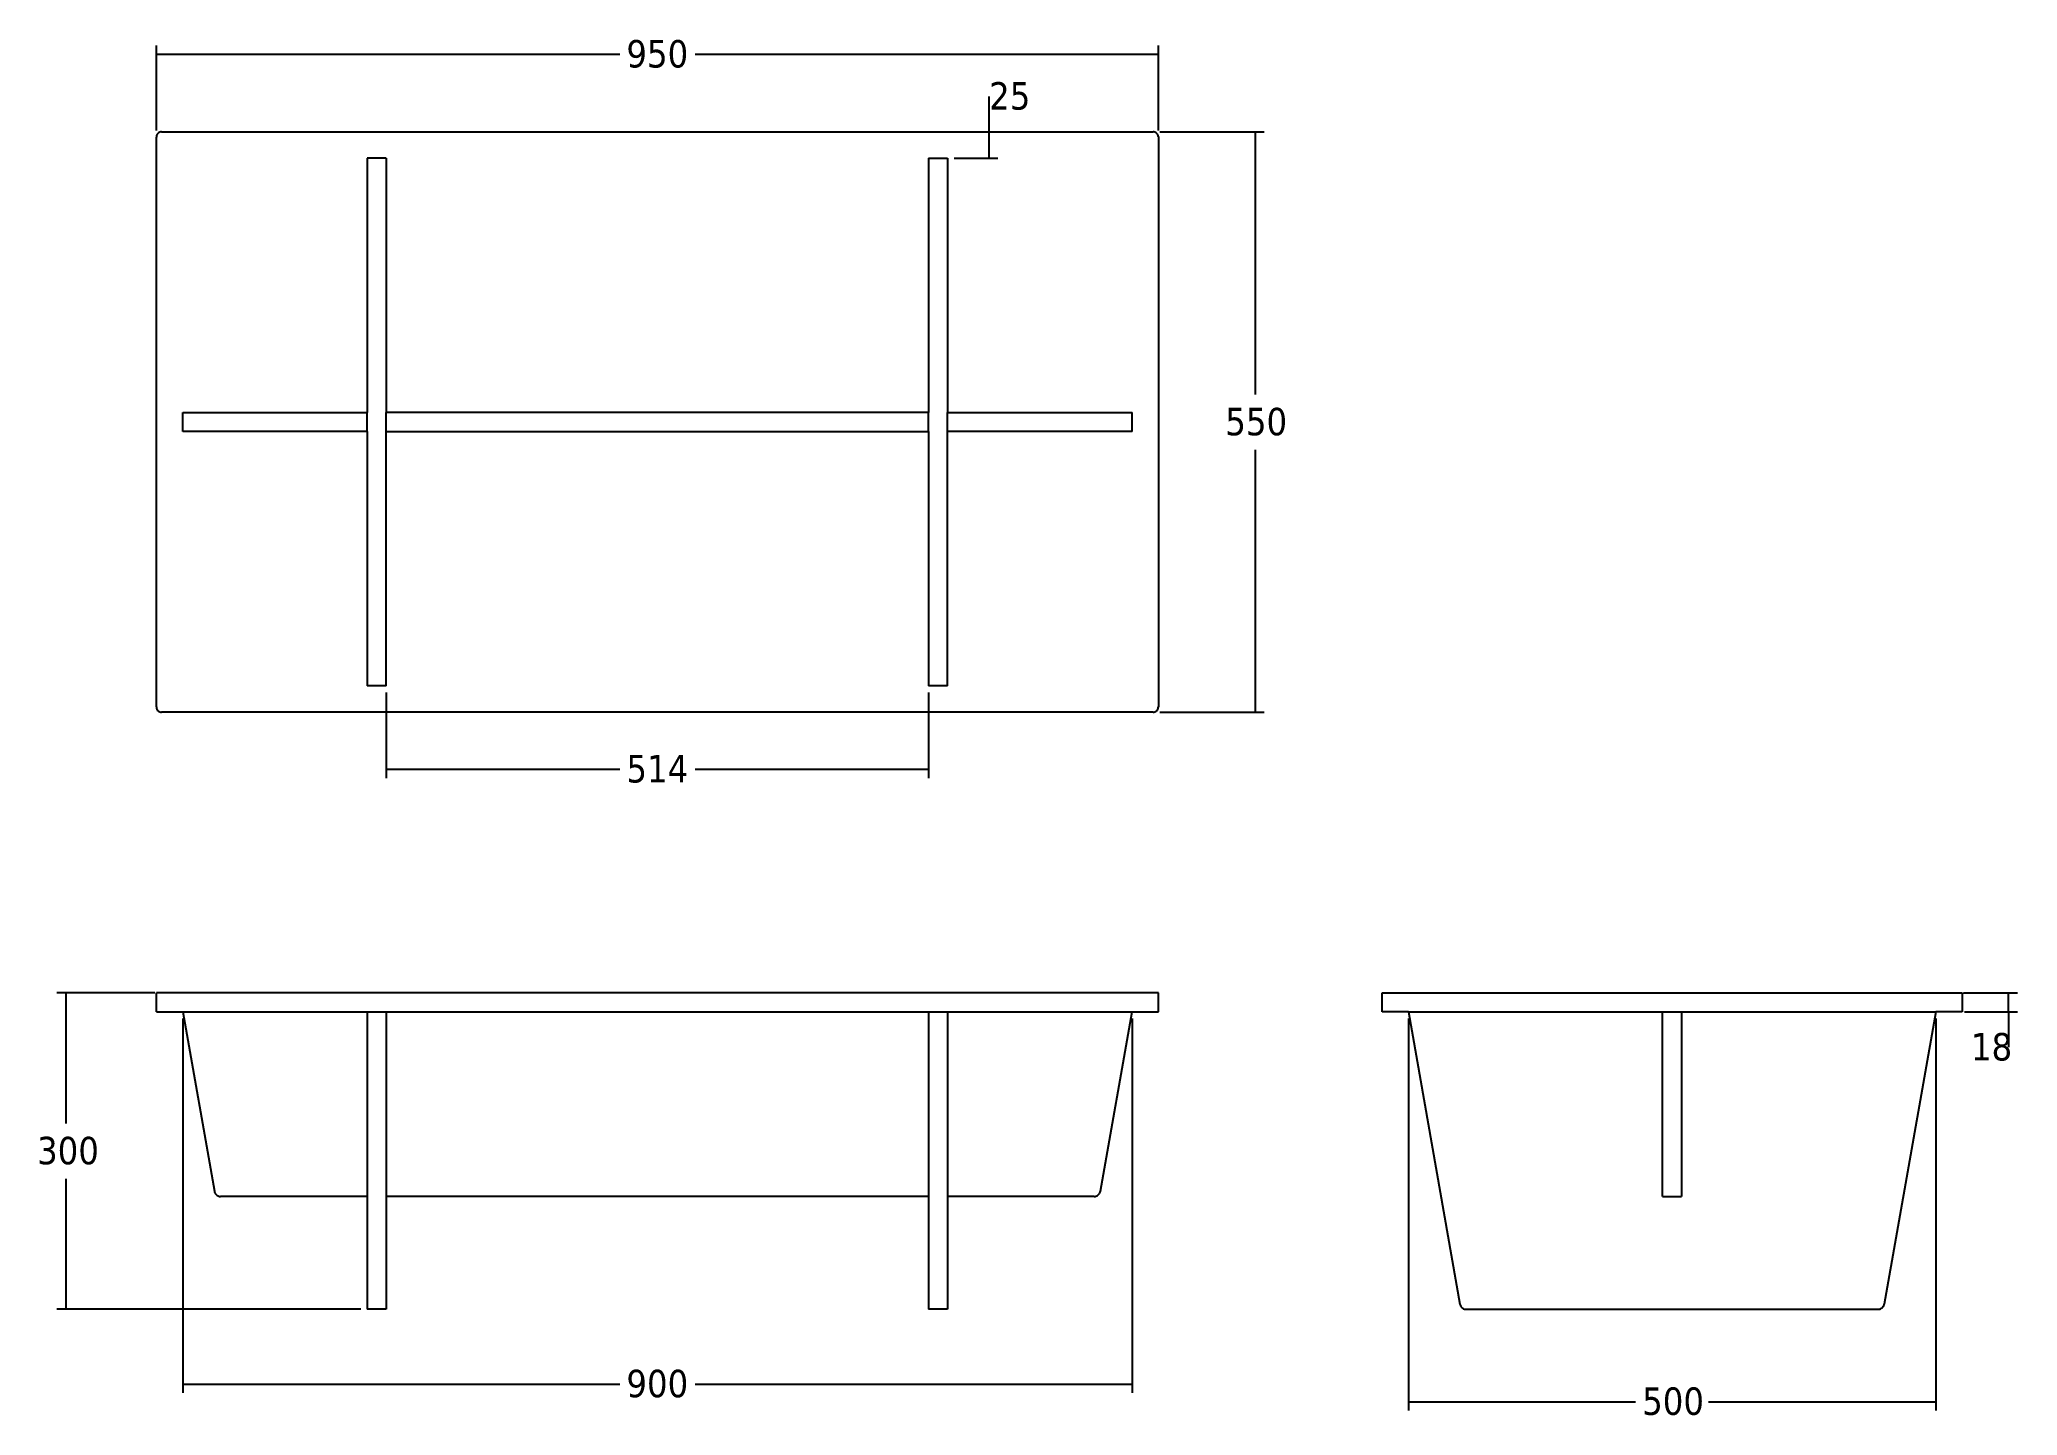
# Model space of a CAD drawing. Header units: millimetres. Extents: x -768 to 1107, y -700 to 604.
import ezdxf

# ---------------------------------------------------------------- set-up
doc = ezdxf.new("R2010")
doc.units = ezdxf.units.MM
doc.styles.add('Tahoma', font='Tahoma')

msp = doc.modelspace()

# ---------------------------------------------------------------- linework, layer by layer
at = {"color": 1}
for p, q in [((-657.1, 517.6), (-657.1, 598.2)), ((-657.1, 589.8), (-217.8, 589.8)), ((-146.4, 589.8), (292.9, 589.8)), ((292.9, 517.6), (292.9, 598.2)), ((132.4, 516.3), (132.4, 549.9)), ((-175.8, 516.3), (140.8, 516.3)), ((132.4, 491.3), (132.4, 516.3)), ((294.2, 516.3), (393, 516.3)), ((384.6, 516.3), (384.6, 267.5)), ((99.2, 491.3), (140.8, 491.3)), ((384.6, 215), (384.6, -33.7)), ((-439.1, -15), (-439.1, -96.3)), ((74.9, -15), (74.9, -96.3)), ((294.2, -33.7), (393, -33.7)), ((-439.1, -87.9), (-217.8, -87.9)), ((-146.4, -87.9), (74.9, -87.9)), ((-658.4, -299.7), (-751.3, -299.7)), ((-742.9, -299.7), (-742.9, -423.5)), ((1056.2, -299.7), (1107.3, -299.7)), ((1098.9, -317.7), (1098.9, -299.7)), ((1057, -317.7), (1107.3, -317.7)), ((1098.9, -317.7), (1098.9, -351.4)), ((-632.1, -324), (-632.1, -679)), ((267.9, -324), (267.9, -679)), ((529.9, -324), (529.9, -695.7)), ((1029.9, -324), (1029.9, -695.7)), ((-742.9, -476), (-742.9, -599.7)), ((-463.4, -599.7), (-751.3, -599.7)), ((-632.1, -670.6), (-217.8, -670.6)), ((-146.4, -670.6), (267.9, -670.6)), ((529.9, -687.3), (745.2, -687.3)), ((814.5, -687.3), (1029.9, -687.3))]:
    msp.add_line(p, q, dxfattribs=at)
for p, q in [((-656.9, 512.8), (-657.1, 512)), ((-657.1, 512), (-657.1, 511.3)), ((-657.1, -28.7), (-657.1, 511.3)), ((-656.6, 513.5), (-656.9, 512.8)), ((-656.2, 514.2), (-656.6, 513.5)), ((-655.7, 514.8), (-656.2, 514.2)), ((-655.1, 515.3), (-655.7, 514.8)), ((-654.4, 515.7), (-655.1, 515.3)), ((-653.7, 516), (-654.4, 515.7)), ((-652.9, 516.2), (-653.7, 516)), ((-652.1, 516.3), (-652.9, 516.2)), ((-652.1, 516.3), (287.9, 516.3)), ((288.7, 516.2), (287.9, 516.3)), ((289.4, 516), (288.7, 516.2)), ((290.1, 515.7), (289.4, 516)), ((290.8, 515.3), (290.1, 515.7)), ((291.4, 514.8), (290.8, 515.3)), ((291.9, 514.2), (291.4, 514.8)), ((292.3, 513.5), (291.9, 514.2)), ((292.6, 512.8), (292.3, 513.5)), ((292.8, 512), (292.6, 512.8)), ((292.8, 512), (292.9, 511.3)), ((292.9, 511.3), (292.9, -28.7)), ((-439.1, 491.3), (-457.1, 491.3)), ((-457.1, 491.3), (-457.1, 250.3)), ((-439.1, 491.3), (-439.1, 250.3)), ((74.9, 491.3), (92.9, 491.3)), ((74.9, 491.3), (74.9, 250.3)), ((92.9, 491.3), (92.9, 250.3)), ((-632.1, 232.3), (-632.1, 250.3)), ((-632.1, 250.3), (-457.1, 250.3)), ((-457.1, 232.3), (-457.1, 250.3)), ((-439.1, 232.3), (-439.1, 250.3)), ((74.9, 250.3), (-439.1, 250.3)), ((74.9, 232.3), (74.9, 250.3)), ((92.9, 232.3), (92.9, 250.3)), ((92.9, 250.3), (267.9, 250.3)), ((267.9, 232.3), (267.9, 250.3)), ((-457.1, 232.3), (-632.1, 232.3)), ((-457.1, 232.3), (-457.1, -8.7)), ((-439.1, 232.3), (74.9, 232.3)), ((-439.1, -8.7), (-439.1, 232.3)), ((74.9, 232.3), (74.9, -8.7)), ((267.9, 232.3), (92.9, 232.3)), ((92.9, -8.7), (92.9, 232.3)), ((-439.1, -8.7), (-457.1, -8.7)), ((92.9, -8.7), (74.9, -8.7)), ((-657.1, -28.7), (-657.1, -29.5)), ((-657.1, -29.5), (-656.9, -30.3)), ((-656.9, -30.3), (-656.6, -31)), ((-656.6, -31), (-656.2, -31.7)), ((-656.2, -31.7), (-655.7, -32.3)), ((-655.7, -32.3), (-655.1, -32.8)), ((-655.1, -32.8), (-654.4, -33.2)), ((-654.4, -33.2), (-653.7, -33.5)), ((-653.7, -33.5), (-652.9, -33.7)), ((-652.9, -33.7), (-652.1, -33.7)), ((287.9, -33.7), (-652.1, -33.7)), ((287.9, -33.7), (288.7, -33.7)), ((288.7, -33.7), (289.4, -33.5)), ((289.4, -33.5), (290.1, -33.2)), ((290.1, -33.2), (290.8, -32.8)), ((290.8, -32.8), (291.4, -32.3)), ((291.4, -32.3), (291.9, -31.7)), ((291.9, -31.7), (292.3, -31)), ((292.3, -31), (292.6, -30.3)), ((292.6, -30.3), (292.8, -29.5)), ((292.8, -29.5), (292.9, -28.7)), ((-657.1, -317.7), (-657.1, -299.7)), ((292.9, -299.7), (-657.1, -299.7)), ((292.9, -317.7), (292.9, -299.7)), ((504.9, -317.7), (504.9, -299.7)), ((504.9, -299.7), (1054.9, -299.7)), ((1054.9, -299.7), (1054.9, -317.7)), ((-657.1, -317.7), (-632.1, -317.7)), ((-632.1, -317.7), (-457.1, -317.7)), ((-632.1, -317.7), (-602.1, -487.8)), ((-457.1, -317.7), (-439.1, -317.7)), ((-457.1, -317.7), (-457.1, -492.7)), ((-439.1, -317.7), (74.9, -317.7)), ((-439.1, -317.7), (-439.1, -492.7)), ((74.9, -317.7), (92.9, -317.7)), ((74.9, -317.7), (74.9, -492.7)), ((92.9, -317.7), (267.9, -317.7)), ((92.9, -317.7), (92.9, -492.7)), ((237.9, -487.8), (267.9, -317.7)), ((267.9, -317.7), (292.9, -317.7)), ((529.9, -317.7), (504.9, -317.7)), ((529.9, -317.7), (578.7, -594.8)), ((529.9, -317.7), (770.9, -317.7)), ((770.9, -317.7), (788.9, -317.7)), ((770.9, -492.7), (770.9, -317.7)), ((788.9, -317.7), (1029.9, -317.7)), ((788.9, -317.7), (788.9, -492.7)), ((1029.9, -317.7), (981, -594.8)), ((1054.9, -317.7), (1029.9, -317.7)), ((-602.1, -487.8), (-601.9, -488.6)), ((-601.9, -488.6), (-601.6, -489.3)), ((-601.6, -489.3), (-601.2, -490.1)), ((-601.2, -490.1), (-600.7, -490.7)), ((-600.7, -490.7), (-600.1, -491.3)), ((-600.1, -491.3), (-599.4, -491.8)), ((-599.4, -491.8), (-598.6, -492.2)), ((-598.6, -492.2), (-597.9, -492.5)), ((-597.9, -492.5), (-597.1, -492.7)), ((-597.1, -492.7), (-596.3, -492.7)), ((-457.1, -492.7), (-596.3, -492.7)), ((-457.1, -492.7), (-457.1, -599.7)), ((74.9, -492.7), (-439.1, -492.7)), ((-439.1, -492.7), (-439.1, -599.7)), ((74.9, -492.7), (74.9, -599.7)), ((232, -492.7), (92.9, -492.7)), ((92.9, -492.7), (92.9, -599.7)), ((232, -492.7), (232.8, -492.7)), ((232.8, -492.7), (233.6, -492.5)), ((233.6, -492.5), (234.4, -492.2)), ((234.4, -492.2), (235.1, -491.8)), ((235.1, -491.8), (235.8, -491.3)), ((235.8, -491.3), (236.4, -490.7)), ((236.4, -490.7), (236.9, -490.1)), ((236.9, -490.1), (237.4, -489.3)), ((237.4, -489.3), (237.7, -488.6)), ((237.7, -488.6), (237.9, -487.8)), ((770.9, -492.7), (788.9, -492.7)), ((-439.1, -599.7), (-457.1, -599.7)), ((92.9, -599.7), (74.9, -599.7)), ((578.7, -594.8), (578.9, -595.6)), ((578.9, -595.6), (579.2, -596.3)), ((579.2, -596.3), (579.7, -597.1)), ((579.7, -597.1), (580.2, -597.7)), ((580.2, -597.7), (580.8, -598.3)), ((580.8, -598.3), (581.5, -598.8)), ((581.5, -598.8), (582.2, -599.2)), ((582.2, -599.2), (583, -599.5)), ((583, -599.5), (583.8, -599.7)), ((583.8, -599.7), (584.6, -599.7)), ((584.6, -599.7), (975.1, -599.7)), ((975.1, -599.7), (975.9, -599.7)), ((975.9, -599.7), (976.7, -599.5)), ((976.7, -599.5), (977.5, -599.2)), ((977.5, -599.2), (978.3, -598.8)), ((978.3, -598.8), (978.9, -598.3)), ((978.9, -598.3), (979.6, -597.7)), ((979.6, -597.7), (980.1, -597.1)), ((980.1, -597.1), (980.5, -596.3)), ((980.5, -596.3), (980.8, -595.6)), ((980.8, -595.6), (981, -594.8))]:
    msp.add_line(p, q)

# ---------------------------------------------------------------- texts
at = {"color": 1, "char_height": 26.04, "attachment_point": 7, "style": 'Tahoma'}
for s, insert in [('950', (-211.5, 576.8)), ('25', (132.4, 536.9)), ('550', (356.3, 228.2)), ('514', (-211.5, -100.9)), ('18', (1063.2, -364.4)), ('300', (-770.2, -462.8)), ('900', (-211.5, -683.6)), ('500', (751.5, -700.3))]:
    msp.add_mtext(s, dxfattribs=dict(at, insert=insert))

doc.saveas('drawing.dxf')
